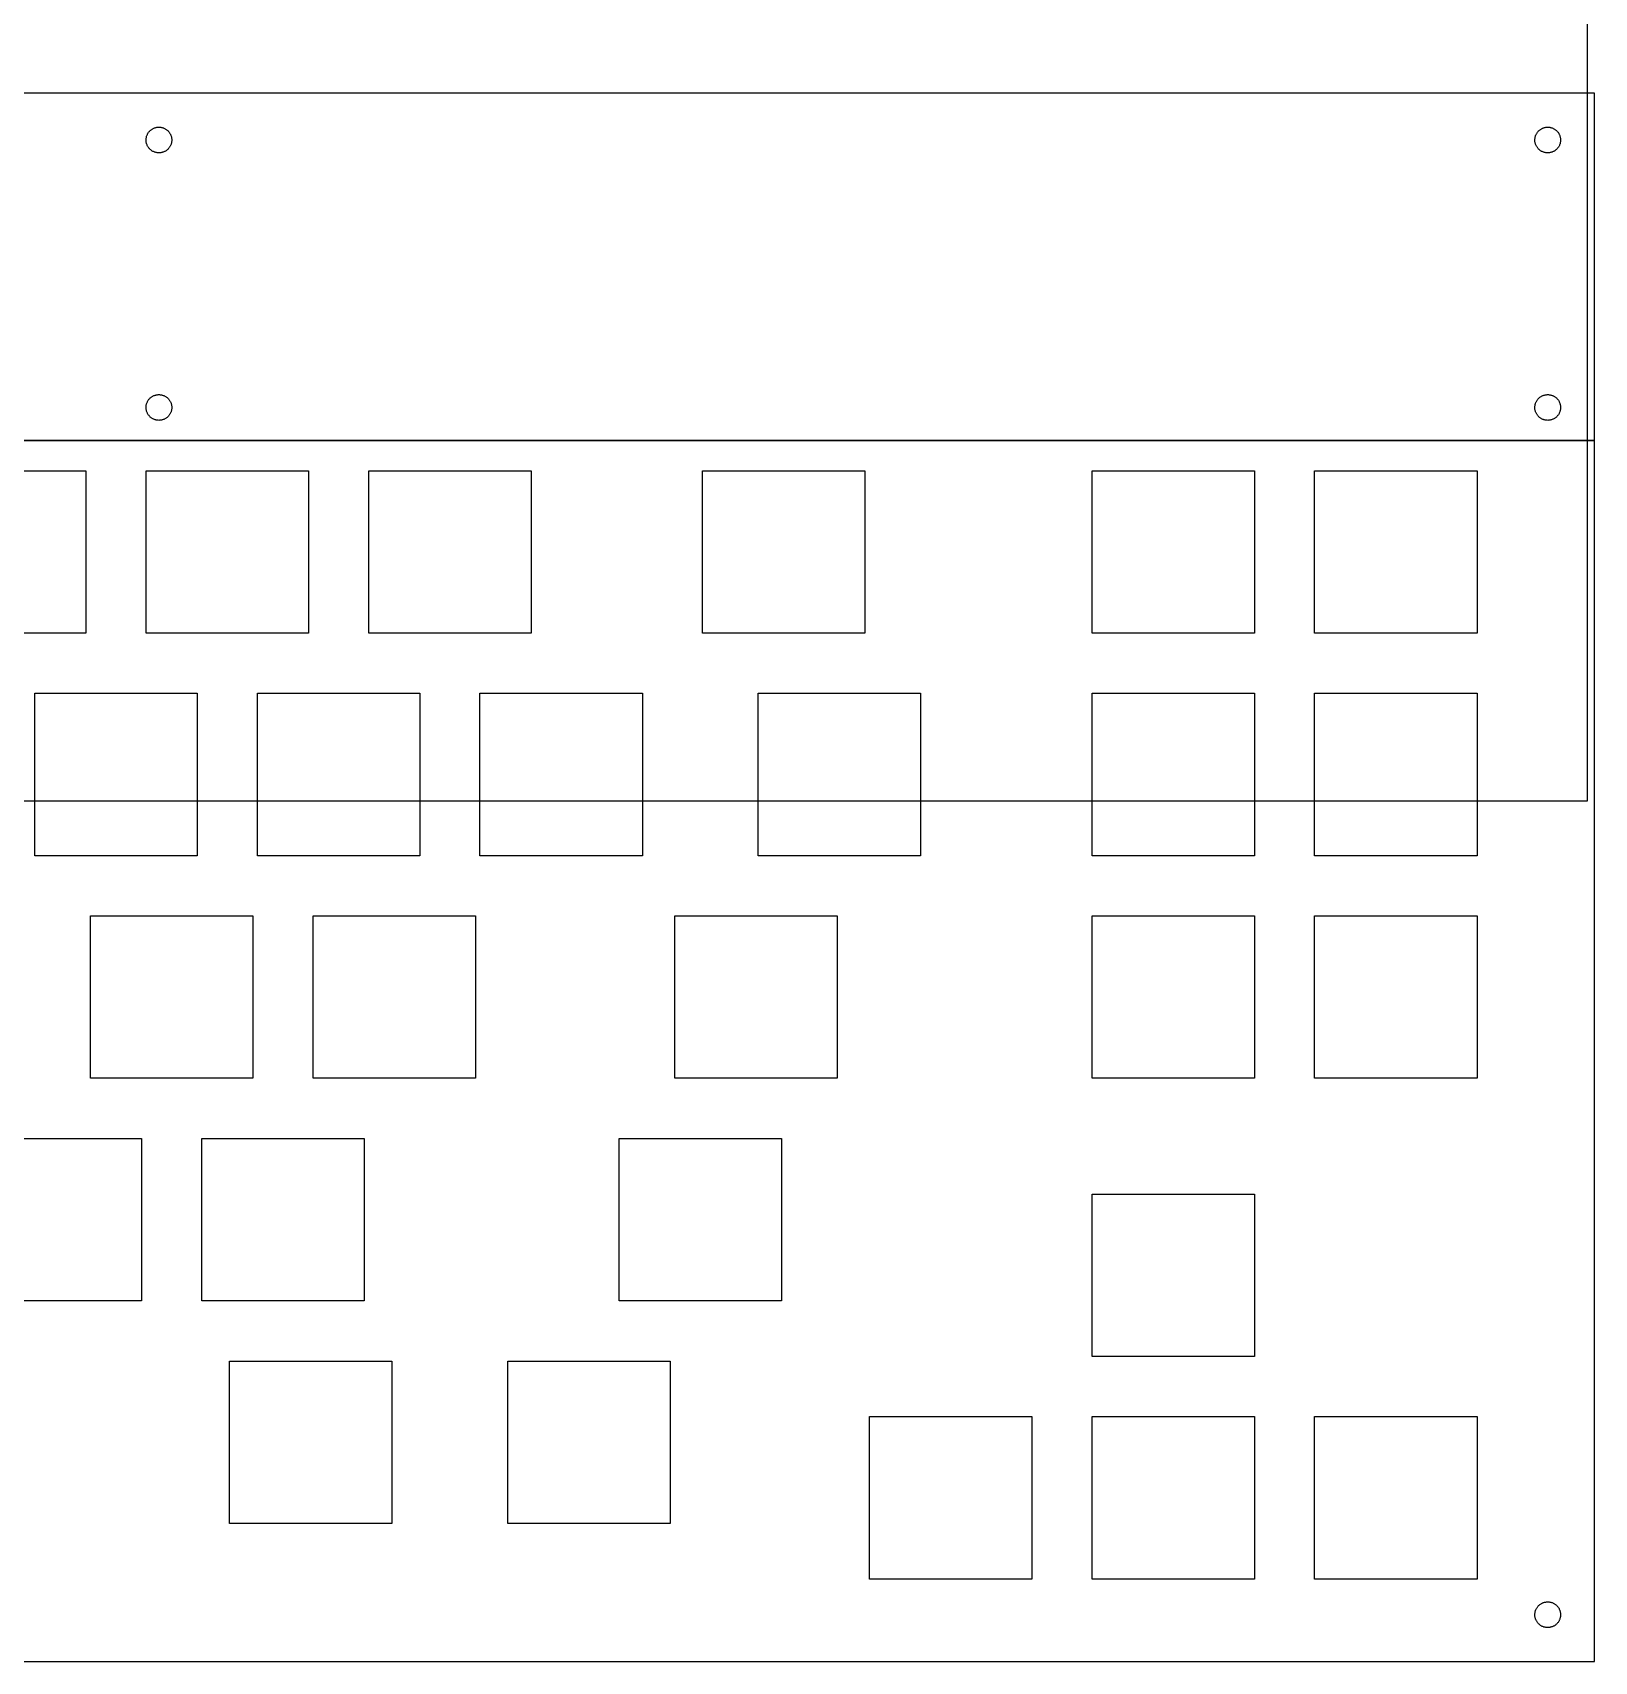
# Model space of a CAD drawing. Extents: x -29462 to 42578, y -23213 to 32194.
# Drawn here: x 27566 to 42420, y 1213 to 16704 of the extents above; entities that cross this region are included whole.
import ezdxf

# ---------------------------------------------------------------- set-up
doc = ezdxf.new("R2010")
doc.units = 0

msp = doc.modelspace()

# ---------------------------------------------------------------- linework, layer by layer
at = {"layer": 'Layer 1'}
for p, q in [((42353.9, 9397.14), (42353.9, 24310.6)), ((42419.5, 16126.8), (17163, 16126.8)), ((42419.5, 12822.9), (42419.5, 16126.8)), ((28731.178469, 15798.811965), (28736.957526, 15800.469507)), ((28736.957526, 15800.469507), (28742.849869, 15801.846732)), ((28742.849869, 15801.846732), (28748.847893, 15802.936018)), ((28748.847893, 15802.936018), (28754.943992, 15803.72974)), ((28754.943992, 15803.72974), (28761.130563, 15804.220275)), ((28761.130563, 15804.220275), (28767.4, 15804.4)), ((28767.4, 15804.4), (28767.8, 15804.4)), ((28767.4, 15804.4), (28767.4, 15804.4)), ((28767.8, 15804.4), (28774.088051, 15804.245059)), ((28774.088051, 15804.245059), (28780.293797, 15803.777266)), ((28780.293797, 15803.777266), (28786.40956, 15803.004289)), ((28786.40956, 15803.004289), (28792.427658, 15801.933795)), ((28792.427658, 15801.933795), (28798.340411, 15800.573454)), ((28798.340411, 15800.573454), (28804.140138, 15798.930932)), ((41938.578469, 15798.811965), (41944.357526, 15800.469507)), ((41944.357526, 15800.469507), (41950.249869, 15801.846732)), ((41950.249869, 15801.846732), (41956.247893, 15802.936018)), ((41956.247893, 15802.936018), (41962.343992, 15803.72974)), ((41962.343992, 15803.72974), (41968.530563, 15804.220275)), ((41968.530563, 15804.220275), (41974.8, 15804.4)), ((41974.8, 15804.4), (41975.3, 15804.4)), ((41974.8, 15804.4), (41974.8, 15804.4)), ((41975.3, 15804.4), (41981.584329, 15804.240091)), ((41981.584329, 15804.240091), (41987.78624, 15803.767739)), ((41987.78624, 15803.767739), (41993.89807, 15802.990603)), ((41993.89807, 15802.990603), (41999.912152, 15801.916343)), ((41999.912152, 15801.916343), (42005.820822, 15800.552617)), ((42005.820822, 15800.552617), (42011.616414, 15798.907085)), ((28645.6, 15682.3), (28645.764301, 15688.56986)), ((28645.74643, 15676.237462), (28645.6, 15682.3)), ((28646.190715, 15670.215905), (28645.74643, 15676.237462)), ((28645.764301, 15688.56986), (28646.239616, 15694.757619)), ((28646.928708, 15664.245359), (28646.190715, 15670.215905)), ((28646.239616, 15694.757619), (28647.018339, 15700.855652)), ((28647.956259, 15658.335852), (28646.928708, 15664.245359)), ((28647.018339, 15700.855652), (28648.092866, 15706.856338)), ((28649.269221, 15652.497413), (28647.956259, 15658.335852)), ((28648.092866, 15706.856338), (28649.455592, 15712.752051)), ((28650.863447, 15646.740071), (28649.269221, 15652.497413)), ((28649.455592, 15712.752051), (28651.098912, 15718.535168)), ((28652.734788, 15641.073855), (28650.863447, 15646.740071)), ((28651.098912, 15718.535168), (28653.015221, 15724.198066)), ((28653.015221, 15724.198066), (28655.196915, 15729.73312)), ((28655.196915, 15729.73312), (28657.636387, 15735.132708)), ((28657.636387, 15735.132708), (28660.326034, 15740.389205)), ((28660.326034, 15740.389205), (28663.25825, 15745.494988)), ((28663.25825, 15745.494988), (28666.42543, 15750.442434)), ((28666.42543, 15750.442434), (28669.81997, 15755.223918)), ((28669.81997, 15755.223918), (28673.434264, 15759.831817)), ((28673.434264, 15759.831817), (28677.260709, 15764.258507)), ((28677.260709, 15764.258507), (28681.291698, 15768.496365)), ((28681.291698, 15768.496365), (28685.519627, 15772.537767)), ((28685.519627, 15772.537767), (28689.93689, 15776.37509)), ((28689.93689, 15776.37509), (28694.535884, 15780.000709)), ((28694.535884, 15780.000709), (28699.309003, 15783.407001)), ((28699.309003, 15783.407001), (28704.248642, 15786.586343)), ((28704.248642, 15786.586343), (28709.347197, 15789.53111)), ((28709.347197, 15789.53111), (28714.597062, 15792.23368)), ((28714.597062, 15792.23368), (28719.990632, 15794.686428)), ((28719.990632, 15794.686428), (28725.520303, 15796.881731)), ((28725.520303, 15796.881731), (28731.178469, 15798.811965)), ((28804.140138, 15798.930932), (28809.819159, 15797.013898)), ((28809.819159, 15797.013898), (28815.369794, 15794.830019)), ((28815.369794, 15794.830019), (28820.784363, 15792.386963)), ((28820.784363, 15792.386963), (28826.055184, 15789.692398)), ((28826.055184, 15789.692398), (28831.174577, 15786.753993)), ((28831.174577, 15786.753993), (28836.134862, 15783.579414)), ((28836.134862, 15783.579414), (28840.928359, 15780.17633)), ((28840.928359, 15780.17633), (28845.547387, 15776.552408)), ((28845.547387, 15776.552408), (28849.984265, 15772.715317)), ((28849.984265, 15772.715317), (28854.231314, 15768.672724)), ((28854.231314, 15768.672724), (28858.280852, 15764.432298)), ((28858.280852, 15764.432298), (28862.125199, 15760.001705)), ((28862.125199, 15760.001705), (28865.756676, 15755.388615)), ((28865.756676, 15755.388615), (28869.167601, 15750.600694)), ((28869.167601, 15750.600694), (28872.350294, 15745.645612)), ((28872.350294, 15745.645612), (28875.297074, 15740.531034)), ((28875.297074, 15740.531034), (28878.000262, 15735.26463)), ((28878.000262, 15735.26463), (28880.452176, 15729.854068)), ((28880.452176, 15729.854068), (28882.645137, 15724.307014)), ((28882.645137, 15724.307014), (28884.571463, 15718.631138)), ((28884.831083, 15646.722021), (28882.957833, 15641.053198)), ((28884.571463, 15718.631138), (28886.223475, 15712.834107)), ((28886.426947, 15652.482108), (28884.831083, 15646.722021)), ((28886.223475, 15712.834107), (28887.593492, 15706.923588)), ((28887.741269, 15658.323418), (28886.426947, 15652.482108)), ((28887.593492, 15706.923588), (28888.673833, 15700.907251)), ((28888.769891, 15664.235905), (28887.741269, 15658.323418)), ((28888.673833, 15700.907251), (28889.456818, 15694.792761)), ((28889.508658, 15670.209528), (28888.769891, 15664.235905)), ((28889.456818, 15694.792761), (28889.934768, 15688.587789)), ((28889.953413, 15676.23424), (28889.508658, 15670.209528)), ((28889.934768, 15688.587789), (28890.1, 15682.3)), ((28890.1, 15682.3), (28889.953413, 15676.23424)), ((41853, 15682.3), (41853.164301, 15688.56986)), ((41853.146587, 15676.23424), (41853, 15682.3)), ((41853.591342, 15670.209528), (41853.146587, 15676.23424)), ((41853.164301, 15688.56986), (41853.639616, 15694.757619)), ((41854.330109, 15664.235905), (41853.591342, 15670.209528)), ((41853.639616, 15694.757619), (41854.418339, 15700.855652)), ((41855.358731, 15658.323418), (41854.330109, 15664.235905)), ((41854.418339, 15700.855652), (41855.492866, 15706.856338)), ((41856.673053, 15652.482108), (41855.358731, 15658.323418)), ((41855.492866, 15706.856338), (41856.855592, 15712.752051)), ((41858.268917, 15646.722021), (41856.673053, 15652.482108)), ((41856.855592, 15712.752051), (41858.498912, 15718.535168)), ((41860.142167, 15641.053198), (41858.268917, 15646.722021)), ((41858.498912, 15718.535168), (41860.415221, 15724.198066)), ((41860.415221, 15724.198066), (41862.596915, 15729.73312)), ((41862.596915, 15729.73312), (41865.036387, 15735.132708)), ((41865.036387, 15735.132708), (41867.726034, 15740.389205)), ((41867.726034, 15740.389205), (41870.65825, 15745.494988)), ((41870.65825, 15745.494988), (41873.82543, 15750.442434)), ((41873.82543, 15750.442434), (41877.21997, 15755.223918)), ((41877.21997, 15755.223918), (41880.834264, 15759.831817)), ((41880.834264, 15759.831817), (41884.660709, 15764.258507)), ((41884.660709, 15764.258507), (41888.691698, 15768.496365)), ((41888.691698, 15768.496365), (41892.919627, 15772.537767)), ((41892.919627, 15772.537767), (41897.33689, 15776.37509)), ((41897.33689, 15776.37509), (41901.935884, 15780.000709)), ((41901.935884, 15780.000709), (41906.709003, 15783.407001)), ((41906.709003, 15783.407001), (41911.648642, 15786.586343)), ((41911.648642, 15786.586343), (41916.747197, 15789.53111)), ((41916.747197, 15789.53111), (41921.997062, 15792.23368)), ((41921.997062, 15792.23368), (41927.390632, 15794.686428)), ((41927.390632, 15794.686428), (41932.920303, 15796.881731)), ((41932.920303, 15796.881731), (41938.578469, 15798.811965)), ((42011.616414, 15798.907085), (42017.291262, 15796.987405)), ((42017.291262, 15796.987405), (42022.837702, 15794.801236)), ((42022.837702, 15794.801236), (42028.248068, 15792.356238)), ((42028.248068, 15792.356238), (42033.514695, 15789.660069)), ((42033.514695, 15789.660069), (42038.629918, 15786.720388)), ((42038.629918, 15786.720388), (42043.586071, 15783.544855)), ((42043.586071, 15783.544855), (42048.375489, 15780.141128)), ((42048.375489, 15780.141128), (42052.990508, 15776.516867)), ((42052.990508, 15776.516867), (42057.42346, 15772.67973)), ((42057.42346, 15772.67973), (42061.666682, 15768.637376)), ((42061.666682, 15768.637376), (42065.712509, 15764.397465)), ((42065.712509, 15764.397465), (42069.553273, 15759.967655)), ((42069.553273, 15759.967655), (42073.181312, 15755.355605)), ((42073.181312, 15755.355605), (42076.588959, 15750.568975)), ((42076.588959, 15750.568975), (42079.768548, 15745.615423)), ((42079.768548, 15745.615423), (42082.712415, 15740.502609)), ((42082.712415, 15740.502609), (42085.412895, 15735.238191)), ((42085.412895, 15735.238191), (42087.862322, 15729.829828)), ((42087.862322, 15729.829828), (42090.05303, 15724.28518)), ((42090.05303, 15724.28518), (42091.977356, 15718.611905)), ((42092.236553, 15646.740071), (42090.365212, 15641.073855)), ((42091.977356, 15718.611905), (42093.627632, 15712.817662)), ((42093.830779, 15652.497413), (42092.236553, 15646.740071)), ((42093.627632, 15712.817662), (42094.996195, 15706.910111)), ((42095.143741, 15658.335852), (42093.830779, 15652.497413)), ((42094.996195, 15706.910111), (42096.075378, 15700.89691)), ((42096.171292, 15664.245359), (42095.143741, 15658.335852)), ((42096.075378, 15700.89691), (42096.857517, 15694.785719)), ((42096.909285, 15670.215905), (42096.171292, 15664.245359)), ((42096.857517, 15694.785719), (42097.334946, 15688.584196)), ((42097.35357, 15676.237462), (42096.909285, 15670.215905)), ((42097.334946, 15688.584196), (42097.5, 15682.3)), ((42097.5, 15682.3), (42097.35357, 15676.237462)), ((28654.879096, 15635.508794), (28652.734788, 15641.073855)), ((28657.292224, 15630.054916), (28654.879096, 15635.508794)), ((28659.970023, 15624.722252), (28657.292224, 15630.054916)), ((28662.908345, 15619.520828), (28659.970023, 15624.722252)), ((28666.103043, 15614.460676), (28662.908345, 15619.520828)), ((28669.549969, 15609.551822), (28666.103043, 15614.460676)), ((28673.244974, 15604.804297), (28669.549969, 15609.551822)), ((28677.18391, 15600.228129), (28673.244974, 15604.804297)), ((28681.36263, 15595.833347), (28677.18391, 15600.228129)), ((28685.753992, 15591.651034), (28681.36263, 15595.833347)), ((28690.326937, 15587.708355), (28685.753992, 15591.651034)), ((28695.071438, 15584.009468), (28690.326937, 15587.708355)), ((28699.97747, 15580.558529), (28695.071438, 15584.009468)), ((28705.035008, 15577.359693), (28699.97747, 15580.558529)), ((28710.234026, 15574.417117), (28705.035008, 15577.359693)), ((28715.564498, 15571.734956), (28710.234026, 15574.417117)), ((28721.0164, 15569.317368), (28715.564498, 15571.734956)), ((28726.579705, 15567.168509), (28721.0164, 15569.317368)), ((28732.244388, 15565.292533), (28726.579705, 15567.168509)), ((28738.000424, 15563.693599), (28732.244388, 15565.292533)), ((28743.837787, 15562.375861), (28738.000424, 15563.693599)), ((28749.746452, 15561.343476), (28743.837787, 15562.375861)), ((28755.716393, 15560.6006), (28749.746452, 15561.343476)), ((28761.737584, 15560.151389), (28755.716393, 15560.6006)), ((28767.8, 15560), (28761.737584, 15560.151389)), ((28773.86576, 15560.146587), (28767.8, 15560)), ((28779.890472, 15560.591342), (28773.86576, 15560.146587)), ((28785.864095, 15561.330109), (28779.890472, 15560.591342)), ((28791.776582, 15562.358731), (28785.864095, 15561.330109)), ((28797.617892, 15563.673053), (28791.776582, 15562.358731)), ((28803.377979, 15565.268917), (28797.617892, 15563.673053)), ((28809.046802, 15567.142167), (28803.377979, 15565.268917)), ((28814.614314, 15569.288647), (28809.046802, 15567.142167)), ((28820.070474, 15571.7042), (28814.614314, 15569.288647)), ((28825.405236, 15574.38467), (28820.070474, 15571.7042)), ((28830.608559, 15577.325899), (28825.405236, 15574.38467)), ((28835.670396, 15580.523732), (28830.608559, 15577.325899)), ((28840.580706, 15583.974012), (28835.670396, 15580.523732)), ((28845.329444, 15587.672583), (28840.580706, 15583.974012)), ((28849.906567, 15591.615288), (28845.329444, 15587.672583)), ((28854.30203, 15595.79797), (28849.906567, 15591.615288)), ((28858.484712, 15600.193433), (28854.30203, 15595.79797)), ((28862.427417, 15604.770556), (28858.484712, 15600.193433)), ((28866.125988, 15609.519294), (28862.427417, 15604.770556)), ((28869.576268, 15614.429604), (28866.125988, 15609.519294)), ((28872.774101, 15619.491441), (28869.576268, 15614.429604)), ((28875.71533, 15624.694764), (28872.774101, 15619.491441)), ((28878.3958, 15630.029526), (28875.71533, 15624.694764)), ((28880.811353, 15635.485686), (28878.3958, 15630.029526)), ((28882.957833, 15641.053198), (28880.811353, 15635.485686)), ((41862.288647, 15635.485686), (41860.142167, 15641.053198)), ((41864.7042, 15630.029526), (41862.288647, 15635.485686)), ((41867.38467, 15624.694764), (41864.7042, 15630.029526)), ((41870.325899, 15619.491441), (41867.38467, 15624.694764)), ((41873.523732, 15614.429604), (41870.325899, 15619.491441)), ((41876.974012, 15609.519294), (41873.523732, 15614.429604)), ((41880.672583, 15604.770556), (41876.974012, 15609.519294)), ((41884.615288, 15600.193433), (41880.672583, 15604.770556)), ((41888.79797, 15595.79797), (41884.615288, 15600.193433)), ((41893.193433, 15591.615288), (41888.79797, 15595.79797)), ((41897.770556, 15587.672583), (41893.193433, 15591.615288)), ((41902.519294, 15583.974012), (41897.770556, 15587.672583)), ((41907.429604, 15580.523732), (41902.519294, 15583.974012)), ((41912.491441, 15577.325899), (41907.429604, 15580.523732)), ((41917.694764, 15574.38467), (41912.491441, 15577.325899)), ((41923.029526, 15571.7042), (41917.694764, 15574.38467)), ((41928.485686, 15569.288647), (41923.029526, 15571.7042)), ((41934.053198, 15567.142167), (41928.485686, 15569.288647)), ((41939.722021, 15565.268917), (41934.053198, 15567.142167)), ((41945.482108, 15563.673053), (41939.722021, 15565.268917)), ((41951.323418, 15562.358731), (41945.482108, 15563.673053)), ((41957.235905, 15561.330109), (41951.323418, 15562.358731)), ((41963.209528, 15560.591342), (41957.235905, 15561.330109)), ((41969.23424, 15560.146587), (41963.209528, 15560.591342)), ((41975.3, 15560), (41969.23424, 15560.146587)), ((41981.362416, 15560.151389), (41975.3, 15560)), ((41987.383607, 15560.6006), (41981.362416, 15560.151389)), ((41993.353548, 15561.343476), (41987.383607, 15560.6006)), ((41999.262213, 15562.375861), (41993.353548, 15561.343476)), ((42005.099576, 15563.693599), (41999.262213, 15562.375861)), ((42010.855612, 15565.292533), (42005.099576, 15563.693599)), ((42016.520295, 15567.168509), (42010.855612, 15565.292533)), ((42022.0836, 15569.317368), (42016.520295, 15567.168509)), ((42027.535502, 15571.734956), (42022.0836, 15569.317368)), ((42032.865974, 15574.417117), (42027.535502, 15571.734956)), ((42038.064992, 15577.359693), (42032.865974, 15574.417117)), ((42043.12253, 15580.558529), (42038.064992, 15577.359693)), ((42048.028562, 15584.009468), (42043.12253, 15580.558529)), ((42052.773063, 15587.708355), (42048.028562, 15584.009468)), ((42057.346008, 15591.651034), (42052.773063, 15587.708355)), ((42061.73737, 15595.833347), (42057.346008, 15591.651034)), ((42065.91609, 15600.228129), (42061.73737, 15595.833347)), ((42069.855026, 15604.804297), (42065.91609, 15600.228129)), ((42073.550031, 15609.551822), (42069.855026, 15604.804297)), ((42076.996957, 15614.460676), (42073.550031, 15609.551822)), ((42080.191655, 15619.520828), (42076.996957, 15614.460676)), ((42083.129977, 15624.722252), (42080.191655, 15619.520828)), ((42085.807776, 15630.054916), (42083.129977, 15624.722252)), ((42088.220904, 15635.508794), (42085.807776, 15630.054916)), ((42090.365212, 15641.073855), (42088.220904, 15635.508794)), ((28648.075462, 13162.971833), (28649.434812, 13168.871626)), ((28649.434812, 13168.871626), (28651.075129, 13174.658875)), ((28651.075129, 13174.658875), (28652.988799, 13180.325942)), ((28652.988799, 13180.325942), (28655.168207, 13185.865187)), ((28655.168207, 13185.865187), (28657.605741, 13191.268973)), ((28657.605741, 13191.268973), (28660.293786, 13196.529659)), ((28660.293786, 13196.529659), (28663.224729, 13201.639609)), ((28663.224729, 13201.639609), (28666.390956, 13206.591182)), ((28666.390956, 13206.591182), (28669.784854, 13211.37674)), ((28669.784854, 13211.37674), (28673.398808, 13215.988645)), ((28673.398808, 13215.988645), (28677.225205, 13220.419258)), ((28677.225205, 13220.419258), (28681.256431, 13224.660939)), ((28681.256431, 13224.660939), (28685.484872, 13228.70605)), ((28685.484872, 13228.70605), (28689.902915, 13232.546953)), ((28689.902915, 13232.546953), (28694.502946, 13236.176009)), ((28694.502946, 13236.176009), (28699.277351, 13239.585578)), ((28699.277351, 13239.585578), (28704.218517, 13242.768023)), ((28704.218517, 13242.768023), (28709.318829, 13245.715704)), ((28709.318829, 13245.715704), (28714.570674, 13248.420983)), ((28714.570674, 13248.420983), (28719.966439, 13250.876221)), ((28719.966439, 13250.876221), (28725.498509, 13253.073779)), ((28725.498509, 13253.073779), (28731.159271, 13255.006019)), ((28731.159271, 13255.006019), (28736.941111, 13256.665302)), ((28736.941111, 13256.665302), (28742.836415, 13258.043988)), ((28742.836415, 13258.043988), (28748.83757, 13259.13444)), ((28748.83757, 13259.13444), (28754.936961, 13259.929018)), ((28754.936961, 13259.929018), (28761.126976, 13260.420085)), ((28761.126976, 13260.420085), (28767.4, 13260.6)), ((28767.4, 13260.6), (28767.8, 13260.6)), ((28767.4, 13260.6), (28767.4, 13260.6)), ((28767.8, 13260.6), (28773.862538, 13260.45357)), ((28773.862538, 13260.45357), (28779.884095, 13260.009285)), ((28779.884095, 13260.009285), (28785.854641, 13259.271292)), ((28785.854641, 13259.271292), (28791.764148, 13258.243741)), ((28791.764148, 13258.243741), (28797.602587, 13256.930779)), ((28797.602587, 13256.930779), (28803.359929, 13255.336553)), ((28803.359929, 13255.336553), (28809.026145, 13253.465212)), ((28809.026145, 13253.465212), (28814.591206, 13251.320904)), ((28814.591206, 13251.320904), (28820.045084, 13248.907776)), ((28820.045084, 13248.907776), (28825.377748, 13246.229977)), ((28825.377748, 13246.229977), (28830.579172, 13243.291655)), ((28830.579172, 13243.291655), (28835.639324, 13240.096957)), ((28835.639324, 13240.096957), (28840.548178, 13236.650031)), ((28840.548178, 13236.650031), (28845.295703, 13232.955026)), ((28845.295703, 13232.955026), (28849.871871, 13229.01609)), ((28849.871871, 13229.01609), (28854.266653, 13224.83737)), ((28854.266653, 13224.83737), (28858.448966, 13220.446008)), ((28858.448966, 13220.446008), (28862.391645, 13215.873063)), ((28862.391645, 13215.873063), (28866.090532, 13211.128562)), ((28866.090532, 13211.128562), (28869.541471, 13206.22253)), ((28869.541471, 13206.22253), (28872.740307, 13201.164992)), ((28872.740307, 13201.164992), (28875.682883, 13195.965974)), ((28875.682883, 13195.965974), (28878.365044, 13190.635502)), ((28878.365044, 13190.635502), (28880.782632, 13185.1836)), ((28880.782632, 13185.1836), (28882.931491, 13179.620295)), ((28882.931491, 13179.620295), (28884.807467, 13173.955612)), ((28884.807467, 13173.955612), (28886.406401, 13168.199576)), ((28886.406401, 13168.199576), (28887.724139, 13162.362213)), ((41855.475462, 13162.971833), (41856.834812, 13168.871626)), ((41856.834812, 13168.871626), (41858.475129, 13174.658875)), ((41858.475129, 13174.658875), (41860.388799, 13180.325942)), ((41860.388799, 13180.325942), (41862.568207, 13185.865187)), ((41862.568207, 13185.865187), (41865.005741, 13191.268973)), ((41865.005741, 13191.268973), (41867.693786, 13196.529659)), ((41867.693786, 13196.529659), (41870.624729, 13201.639609)), ((41870.624729, 13201.639609), (41873.790956, 13206.591182)), ((41873.790956, 13206.591182), (41877.184854, 13211.37674)), ((41877.184854, 13211.37674), (41880.798808, 13215.988645)), ((41880.798808, 13215.988645), (41884.625205, 13220.419258)), ((41884.625205, 13220.419258), (41888.656431, 13224.660939)), ((41888.656431, 13224.660939), (41892.884872, 13228.70605)), ((41892.884872, 13228.70605), (41897.302915, 13232.546953)), ((41897.302915, 13232.546953), (41901.902946, 13236.176009)), ((41901.902946, 13236.176009), (41906.677351, 13239.585578)), ((41906.677351, 13239.585578), (41911.618517, 13242.768023)), ((41911.618517, 13242.768023), (41916.718829, 13245.715704)), ((41916.718829, 13245.715704), (41921.970674, 13248.420983)), ((41921.970674, 13248.420983), (41927.366439, 13250.876221)), ((41927.366439, 13250.876221), (41932.898509, 13253.073779)), ((41932.898509, 13253.073779), (41938.559271, 13255.006019)), ((41938.559271, 13255.006019), (41944.341111, 13256.665302)), ((41944.341111, 13256.665302), (41950.236415, 13258.043988)), ((41950.236415, 13258.043988), (41956.23757, 13259.13444)), ((41956.23757, 13259.13444), (41962.336961, 13259.929018)), ((41962.336961, 13259.929018), (41968.526976, 13260.420085)), ((41968.526976, 13260.420085), (41974.8, 13260.6)), ((41974.8, 13260.6), (41975.3, 13260.6)), ((41974.8, 13260.6), (41974.8, 13260.6)), ((41975.3, 13260.6), (41981.587919, 13260.439911)), ((41981.587919, 13260.439911), (41987.793277, 13259.967038)), ((41987.793277, 13259.967038), (41993.908402, 13259.189055)), ((41993.908402, 13259.189055), (41999.925619, 13258.113637)), ((41999.925619, 13258.113637), (42005.837254, 13256.748456)), ((42005.837254, 13256.748456), (42011.635633, 13255.101188)), ((42011.635633, 13255.101188), (42017.313081, 13253.179507)), ((42017.313081, 13253.179507), (42022.861924, 13250.991087)), ((42022.861924, 13250.991087), (42028.274489, 13248.543601)), ((42028.274489, 13248.543601), (42033.5431, 13245.844724)), ((42033.5431, 13245.844724), (42038.660085, 13242.902131)), ((42038.660085, 13242.902131), (42043.617768, 13239.723495)), ((42043.617768, 13239.723495), (42048.408476, 13236.31649)), ((42048.408476, 13236.31649), (42053.024535, 13232.688791)), ((42053.024535, 13232.688791), (42057.45827, 13228.848072)), ((42057.45827, 13228.848072), (42061.702007, 13224.802007)), ((42061.702007, 13224.802007), (42065.748072, 13220.55827)), ((42065.748072, 13220.55827), (42069.588791, 13216.124535)), ((42069.588791, 13216.124535), (42073.21649, 13211.508476)), ((42073.21649, 13211.508476), (42076.623495, 13206.717768)), ((42076.623495, 13206.717768), (42079.802131, 13201.760085)), ((42079.802131, 13201.760085), (42082.744724, 13196.6431)), ((42082.744724, 13196.6431), (42085.443601, 13191.374489)), ((42085.443601, 13191.374489), (42087.891087, 13185.961924)), ((42087.891087, 13185.961924), (42090.079507, 13180.413081)), ((42090.079507, 13180.413081), (42092.001188, 13174.735633)), ((42092.001188, 13174.735633), (42093.648456, 13168.937254)), ((42093.648456, 13168.937254), (42095.013637, 13163.025619)), ((28645.6, 13138.4), (28645.759347, 13144.67358)), ((28645.760089, 13132.112081), (28645.6, 13138.4)), ((28645.759347, 13144.67358), (28646.230116, 13150.865172)), ((28646.232962, 13125.906723), (28645.760089, 13132.112081)), ((28646.230116, 13150.865172), (28647.004692, 13156.967136)), ((28647.010945, 13119.791598), (28646.232962, 13125.906723)), ((28647.004692, 13156.967136), (28648.075462, 13162.971833)), ((28648.086363, 13113.774381), (28647.010945, 13119.791598)), ((28649.451544, 13107.862746), (28648.086363, 13113.774381)), ((28651.098812, 13102.064367), (28649.451544, 13107.862746)), ((28653.020493, 13096.386919), (28651.098812, 13102.064367)), ((28655.208913, 13090.838076), (28653.020493, 13096.386919)), ((28657.656399, 13085.425511), (28655.208913, 13090.838076)), ((28660.355276, 13080.1569), (28657.656399, 13085.425511)), ((28663.297869, 13075.039915), (28660.355276, 13080.1569)), ((28666.476505, 13070.082232), (28663.297869, 13075.039915)), ((28669.88351, 13065.291524), (28666.476505, 13070.082232)), ((28673.511209, 13060.675465), (28669.88351, 13065.291524)), ((28677.351928, 13056.24173), (28673.511209, 13060.675465)), ((28681.397993, 13051.997993), (28677.351928, 13056.24173)), ((28685.64173, 13047.951928), (28681.397993, 13051.997993)), ((28690.075465, 13044.111209), (28685.64173, 13047.951928)), ((28694.691524, 13040.48351), (28690.075465, 13044.111209)), ((28699.482232, 13037.076505), (28694.691524, 13040.48351)), ((28704.439915, 13033.897869), (28699.482232, 13037.076505)), ((28709.5569, 13030.955276), (28704.439915, 13033.897869)), ((28714.825511, 13028.256399), (28709.5569, 13030.955276)), ((28720.238076, 13025.808913), (28714.825511, 13028.256399)), ((28725.786919, 13023.620493), (28720.238076, 13025.808913)), ((28731.464367, 13021.698812), (28725.786919, 13023.620493)), ((28737.262746, 13020.051544), (28731.464367, 13021.698812)), ((28743.174381, 13018.686363), (28737.262746, 13020.051544)), ((28749.191598, 13017.610945), (28743.174381, 13018.686363)), ((28755.306723, 13016.832962), (28749.191598, 13017.610945)), ((28761.512081, 13016.360089), (28755.306723, 13016.832962)), ((28767.8, 13016.2), (28761.512081, 13016.360089)), ((28773.862538, 13016.34643), (28767.8, 13016.2)), ((28779.884095, 13016.790715), (28773.862538, 13016.34643)), ((28785.854641, 13017.528708), (28779.884095, 13016.790715)), ((28791.764148, 13018.556259), (28785.854641, 13017.528708)), ((28797.602587, 13019.869221), (28791.764148, 13018.556259)), ((28803.359929, 13021.463447), (28797.602587, 13019.869221)), ((28809.026145, 13023.334788), (28803.359929, 13021.463447)), ((28814.591206, 13025.479096), (28809.026145, 13023.334788)), ((28820.045084, 13027.892224), (28814.591206, 13025.479096)), ((28825.377748, 13030.570023), (28820.045084, 13027.892224)), ((28830.579172, 13033.508345), (28825.377748, 13030.570023)), ((28835.639324, 13036.703043), (28830.579172, 13033.508345)), ((28840.548178, 13040.149969), (28835.639324, 13036.703043)), ((28845.295703, 13043.844974), (28840.548178, 13040.149969)), ((28849.871871, 13047.78391), (28845.295703, 13043.844974)), ((28854.266653, 13051.96263), (28849.871871, 13047.78391)), ((28858.448966, 13056.353992), (28854.266653, 13051.96263)), ((28862.391645, 13060.926937), (28858.448966, 13056.353992)), ((28866.090532, 13065.671438), (28862.391645, 13060.926937)), ((28869.541471, 13070.57747), (28866.090532, 13065.671438)), ((28872.740307, 13075.635008), (28869.541471, 13070.57747)), ((28875.682883, 13080.834026), (28872.740307, 13075.635008)), ((28878.365044, 13086.164498), (28875.682883, 13080.834026)), ((28880.782632, 13091.6164), (28878.365044, 13086.164498)), ((28882.931491, 13097.179705), (28880.782632, 13091.6164)), ((28884.807467, 13102.844388), (28882.931491, 13097.179705)), ((28886.406401, 13108.600424), (28884.807467, 13102.844388)), ((28887.724139, 13114.437787), (28886.406401, 13108.600424)), ((28887.724139, 13162.362213), (28888.756524, 13156.453548)), ((28888.756524, 13120.346452), (28887.724139, 13114.437787)), ((28888.756524, 13156.453548), (28889.4994, 13150.483607)), ((28889.4994, 13126.316393), (28888.756524, 13120.346452)), ((28889.4994, 13150.483607), (28889.948611, 13144.462416)), ((28889.948611, 13132.337584), (28889.4994, 13126.316393)), ((28889.948611, 13144.462416), (28890.1, 13138.4)), ((28890.1, 13138.4), (28889.948611, 13132.337584)), ((41853, 13138.4), (41853.159347, 13144.67358)), ((41853.151389, 13132.337584), (41853, 13138.4)), ((41853.6006, 13126.316393), (41853.151389, 13132.337584)), ((41853.159347, 13144.67358), (41853.630116, 13150.865172)), ((41854.343476, 13120.346452), (41853.6006, 13126.316393)), ((41853.630116, 13150.865172), (41854.404692, 13156.967136)), ((41855.375861, 13114.437787), (41854.343476, 13120.346452)), ((41854.404692, 13156.967136), (41855.475462, 13162.971833)), ((41856.693599, 13108.600424), (41855.375861, 13114.437787)), ((41858.292533, 13102.844388), (41856.693599, 13108.600424)), ((41860.168509, 13097.179705), (41858.292533, 13102.844388)), ((41862.317368, 13091.6164), (41860.168509, 13097.179705)), ((41864.734956, 13086.164498), (41862.317368, 13091.6164)), ((41867.417117, 13080.834026), (41864.734956, 13086.164498)), ((41870.359693, 13075.635008), (41867.417117, 13080.834026)), ((41873.558529, 13070.57747), (41870.359693, 13075.635008)), ((41877.009468, 13065.671438), (41873.558529, 13070.57747)), ((41880.708355, 13060.926937), (41877.009468, 13065.671438)), ((41884.651034, 13056.353992), (41880.708355, 13060.926937)), ((41888.833347, 13051.96263), (41884.651034, 13056.353992)), ((41893.228129, 13047.78391), (41888.833347, 13051.96263)), ((41897.804297, 13043.844974), (41893.228129, 13047.78391)), ((41902.551822, 13040.149969), (41897.804297, 13043.844974)), ((41907.460676, 13036.703043), (41902.551822, 13040.149969)), ((41912.520828, 13033.508345), (41907.460676, 13036.703043)), ((41917.722252, 13030.570023), (41912.520828, 13033.508345)), ((41923.054916, 13027.892224), (41917.722252, 13030.570023)), ((41928.508794, 13025.479096), (41923.054916, 13027.892224)), ((41934.073855, 13023.334788), (41928.508794, 13025.479096)), ((41939.740071, 13021.463447), (41934.073855, 13023.334788)), ((41945.497413, 13019.869221), (41939.740071, 13021.463447)), ((41951.335852, 13018.556259), (41945.497413, 13019.869221)), ((41957.245359, 13017.528708), (41951.335852, 13018.556259)), ((41963.215905, 13016.790715), (41957.245359, 13017.528708)), ((41969.237462, 13016.34643), (41963.215905, 13016.790715)), ((41975.3, 13016.2), (41969.237462, 13016.34643)), ((41981.587919, 13016.360089), (41975.3, 13016.2)), ((41987.793277, 13016.832962), (41981.587919, 13016.360089)), ((41993.908402, 13017.610945), (41987.793277, 13016.832962)), ((41999.925619, 13018.686363), (41993.908402, 13017.610945)), ((42005.837254, 13020.051544), (41999.925619, 13018.686363)), ((42011.635633, 13021.698812), (42005.837254, 13020.051544)), ((42017.313081, 13023.620493), (42011.635633, 13021.698812)), ((42022.861924, 13025.808913), (42017.313081, 13023.620493)), ((42028.274489, 13028.256399), (42022.861924, 13025.808913)), ((42033.5431, 13030.955276), (42028.274489, 13028.256399)), ((42038.660085, 13033.897869), (42033.5431, 13030.955276)), ((42043.617768, 13037.076505), (42038.660085, 13033.897869)), ((42048.408476, 13040.48351), (42043.617768, 13037.076505)), ((42053.024535, 13044.111209), (42048.408476, 13040.48351)), ((42057.45827, 13047.951928), (42053.024535, 13044.111209)), ((42061.702007, 13051.997993), (42057.45827, 13047.951928)), ((42065.748072, 13056.24173), (42061.702007, 13051.997993)), ((42069.588791, 13060.675465), (42065.748072, 13056.24173)), ((42073.21649, 13065.291524), (42069.588791, 13060.675465)), ((42076.623495, 13070.082232), (42073.21649, 13065.291524)), ((42079.802131, 13075.039915), (42076.623495, 13070.082232)), ((42082.744724, 13080.1569), (42079.802131, 13075.039915)), ((42085.443601, 13085.425511), (42082.744724, 13080.1569)), ((42087.891087, 13090.838076), (42085.443601, 13085.425511)), ((42090.079507, 13096.386919), (42087.891087, 13090.838076)), ((42092.001188, 13102.064367), (42090.079507, 13096.386919)), ((42093.648456, 13107.862746), (42092.001188, 13102.064367)), ((42095.013637, 13113.774381), (42093.648456, 13107.862746)), ((42095.013637, 13163.025619), (42096.089055, 13157.008402)), ((42096.089055, 13119.791598), (42095.013637, 13113.774381)), ((42096.089055, 13157.008402), (42096.867038, 13150.893277)), ((42096.867038, 13125.906723), (42096.089055, 13119.791598)), ((42096.867038, 13150.893277), (42097.339911, 13144.687919)), ((42097.339911, 13132.112081), (42096.867038, 13125.906723)), ((42097.339911, 13144.687919), (42097.5, 13138.4)), ((42097.5, 13138.4), (42097.339911, 13132.112081)), ((17163, 12822.9), (42419.5, 12822.9)), ((42419.5, 12822.9), (17957.8, 12822.9)), ((42419.5, 1213.33), (42419.5, 12822.9)), ((26529.4, 12536.9), (28073.9, 12536.9)), ((28073.9, 12536.9), (28073.9, 10992.4)), ((28646.1, 12536.9), (30190.5, 12536.9)), ((28646.1, 10992.4), (28646.1, 12536.9)), ((28646.1, 12536.9), (28646.1, 12536.9)), ((30190.5, 12536.9), (30190.5, 10992.4)), ((30762.8, 12536.9), (32307.2, 12536.9)), ((30762.8, 10992.4), (30762.8, 12536.9)), ((30762.8, 12536.9), (30762.8, 12536.9)), ((32307.2, 12536.9), (32307.2, 10992.4)), ((33937.8, 12536.9), (35482.2, 12536.9)), ((33937.8, 10992.4), (33937.8, 12536.9)), ((33937.8, 12536.9), (33937.8, 12536.9)), ((35482.2, 12536.9), (35482.2, 10992.4)), ((37641.9, 12536.9), (39186.3, 12536.9)), ((37641.9, 10992.4), (37641.9, 12536.9)), ((37641.9, 12536.9), (37641.9, 12536.9)), ((39186.3, 12536.9), (39186.3, 10992.4)), ((39758.6, 12536.9), (41303, 12536.9)), ((39758.6, 10992.4), (39758.6, 12536.9)), ((39758.6, 12536.9), (39758.6, 12536.9)), ((41303, 12536.9), (41303, 10992.4)), ((28073.9, 10992.4), (26529.4, 10992.4)), ((30190.5, 10992.4), (28646.1, 10992.4)), ((32307.2, 10992.4), (30762.8, 10992.4)), ((35482.2, 10992.4), (33937.8, 10992.4)), ((39186.3, 10992.4), (37641.9, 10992.4)), ((41303, 10992.4), (39758.6, 10992.4)), ((27587.8, 10420.2), (29132.2, 10420.2)), ((27587.8, 8875.73), (27587.8, 10420.2)), ((27587.8, 10420.2), (27587.8, 10420.2)), ((29132.2, 10420.2), (29132.2, 8875.73)), ((29704.4, 10420.2), (31248.9, 10420.2)), ((29704.4, 8875.73), (29704.4, 10420.2)), ((29704.4, 10420.2), (29704.4, 10420.2)), ((31248.9, 10420.2), (31248.9, 8875.73)), ((31821.1, 10420.2), (33365.5, 10420.2)), ((31821.1, 8875.73), (31821.1, 10420.2)), ((31821.1, 10420.2), (31821.1, 10420.2)), ((33365.5, 10420.2), (33365.5, 8875.73)), ((34466.9, 10420.2), (36011.4, 10420.2)), ((34466.9, 8875.73), (34466.9, 10420.2)), ((34466.9, 10420.2), (34466.9, 10420.2)), ((36011.4, 10420.2), (36011.4, 8875.73)), ((37641.9, 10420.2), (39186.3, 10420.2)), ((37641.9, 8875.73), (37641.9, 10420.2)), ((37641.9, 10420.2), (37641.9, 10420.2)), ((39186.3, 10420.2), (39186.3, 8875.73)), ((39758.6, 10420.2), (41303, 10420.2)), ((39758.6, 8875.73), (39758.6, 10420.2)), ((39758.6, 10420.2), (39758.6, 10420.2)), ((41303, 10420.2), (41303, 8875.73)), ((4180.27, 9397.14), (42353.9, 9397.14)), ((29132.2, 8875.73), (27587.8, 8875.73)), ((31248.9, 8875.73), (29704.4, 8875.73)), ((33365.5, 8875.73), (31821.1, 8875.73)), ((36011.4, 8875.73), (34466.9, 8875.73)), ((39186.3, 8875.73), (37641.9, 8875.73)), ((41303, 8875.73), (39758.6, 8875.73)), ((28116.9, 8303.56), (29661.4, 8303.56)), ((28116.9, 6759.07), (28116.9, 8303.56)), ((28116.9, 8303.56), (28116.9, 8303.56)), ((29661.4, 8303.56), (29661.4, 6759.07)), ((30233.6, 8303.56), (31778, 8303.56)), ((30233.6, 6759.07), (30233.6, 8303.56)), ((30233.6, 8303.56), (30233.6, 8303.56)), ((31778, 8303.56), (31778, 6759.07)), ((33673.2, 8303.56), (35217.6, 8303.56)), ((33673.2, 6759.07), (33673.2, 8303.56)), ((33673.2, 8303.56), (33673.2, 8303.56)), ((35217.6, 8303.56), (35217.6, 6759.07)), ((37641.9, 8303.56), (39186.3, 8303.56)), ((37641.9, 6759.07), (37641.9, 8303.56)), ((37641.9, 8303.56), (37641.9, 8303.56)), ((39186.3, 8303.56), (39186.3, 6759.07)), ((39758.6, 8303.56), (41303, 8303.56)), ((39758.6, 6759.07), (39758.6, 8303.56)), ((39758.6, 8303.56), (39758.6, 8303.56)), ((41303, 8303.56), (41303, 6759.07)), ((29661.4, 6759.07), (28116.9, 6759.07)), ((31778, 6759.07), (30233.6, 6759.07)), ((35217.6, 6759.07), (33673.2, 6759.07)), ((39186.3, 6759.07), (37641.9, 6759.07)), ((41303, 6759.07), (39758.6, 6759.07)), ((27058.6, 6186.89), (28603, 6186.89)), ((28603, 6186.89), (28603, 4642.4)), ((29175.3, 6186.89), (30719.7, 6186.89)), ((29175.3, 4642.4), (29175.3, 6186.89)), ((29175.3, 6186.89), (29175.3, 6186.89)), ((30719.7, 6186.89), (30719.7, 4642.4)), ((33144, 6186.89), (34688.4, 6186.89)), ((33144, 4642.4), (33144, 6186.89)), ((33144, 6186.89), (33144, 6186.89)), ((34688.4, 6186.89), (34688.4, 4642.4)), ((37641.9, 5657.73), (39186.3, 5657.73)), ((37641.9, 4113.24), (37641.9, 5657.73)), ((37641.9, 5657.73), (37641.9, 5657.73)), ((39186.3, 5657.73), (39186.3, 4113.24)), ((28603, 4642.4), (27058.6, 4642.4)), ((30719.7, 4642.4), (29175.3, 4642.4)), ((34688.4, 4642.4), (33144, 4642.4)), ((29439.8, 4070.23), (30984.3, 4070.23)), ((29439.8, 2525.74), (29439.8, 4070.23)), ((29439.8, 4070.23), (29439.8, 4070.23)), ((30984.3, 4070.23), (30984.3, 2525.74)), ((32085.7, 4070.23), (33630.1, 4070.23)), ((32085.7, 2525.74), (32085.7, 4070.23)), ((32085.7, 4070.23), (32085.7, 4070.23)), ((33630.1, 4070.23), (33630.1, 2525.74)), ((39186.3, 4113.24), (37641.9, 4113.24)), ((35525.2, 3541.06), (37069.7, 3541.06)), ((35525.2, 1996.57), (35525.2, 3541.06)), ((35525.2, 3541.06), (35525.2, 3541.06)), ((37069.7, 3541.06), (37069.7, 1996.57)), ((37641.9, 3541.06), (39186.3, 3541.06)), ((37641.9, 1996.57), (37641.9, 3541.06)), ((37641.9, 3541.06), (37641.9, 3541.06)), ((39186.3, 3541.06), (39186.3, 1996.57)), ((39758.6, 3541.06), (41303, 3541.06)), ((39758.6, 1996.57), (39758.6, 3541.06)), ((39758.6, 3541.06), (39758.6, 3541.06)), ((41303, 3541.06), (41303, 1996.57)), ((30984.3, 2525.74), (29439.8, 2525.74)), ((33630.1, 2525.74), (32085.7, 2525.74)), ((37069.7, 1996.57), (35525.2, 1996.57)), ((39186.3, 1996.57), (37641.9, 1996.57)), ((41303, 1996.57), (39758.6, 1996.57)), ((41860.378221, 1699.457093), (41862.556715, 1704.998015)), ((41862.556715, 1704.998015), (41864.993473, 1710.40348)), ((41864.993473, 1710.40348), (41867.680877, 1715.665843)), ((41867.680877, 1715.665843), (41870.611311, 1720.777459)), ((41870.611311, 1720.777459), (41873.777156, 1725.730684)), ((41873.777156, 1725.730684), (41877.170797, 1730.517872)), ((41877.170797, 1730.517872), (41880.784614, 1735.13138)), ((41880.784614, 1735.13138), (41884.610992, 1739.563561)), ((41884.610992, 1739.563561), (41888.642313, 1743.806772)), ((41888.642313, 1743.806772), (41892.87096, 1747.853368)), ((41892.87096, 1747.853368), (41897.289315, 1751.695703)), ((41897.289315, 1751.695703), (41901.889761, 1755.326134)), ((41901.889761, 1755.326134), (41906.664681, 1758.737014)), ((41906.664681, 1758.737014), (41911.606458, 1761.9207)), ((41911.606458, 1761.9207), (41916.707474, 1764.869547)), ((41916.707474, 1764.869547), (41921.960112, 1767.57591)), ((41921.960112, 1767.57591), (41927.356755, 1770.032143)), ((41927.356755, 1770.032143), (41932.889785, 1772.230604)), ((41932.889785, 1772.230604), (41938.551586, 1774.163645)), ((41938.551586, 1774.163645), (41944.33454, 1775.823624)), ((41944.33454, 1775.823624), (41950.231029, 1777.202894)), ((41950.231029, 1777.202894), (41956.233437, 1778.293812)), ((41956.233437, 1778.293812), (41962.334147, 1779.088732)), ((41962.334147, 1779.088732), (41968.52554, 1779.580009)), ((41968.52554, 1779.580009), (41974.8, 1779.76)), ((41974.8, 1779.76), (41975.3, 1779.76)), ((41974.8, 1779.76), (41974.8, 1779.76)), ((41975.3, 1779.76), (41981.589356, 1779.599841)), ((41981.589356, 1779.599841), (41987.796094, 1779.12676)), ((41987.796094, 1779.12676), (41993.912538, 1778.348439)), ((41993.912538, 1778.348439), (41999.93101, 1777.272558)), ((41999.93101, 1777.272558), (42005.843832, 1775.906796)), ((42005.843832, 1775.906796), (42011.643326, 1774.258834)), ((42011.643326, 1774.258834), (42017.321814, 1772.336353)), ((42017.321814, 1772.336353), (42022.87162, 1770.147032)), ((42022.87162, 1770.147032), (42028.285064, 1767.698551)), ((42028.285064, 1767.698551), (42033.554471, 1764.998592)), ((42033.554471, 1764.998592), (42038.672161, 1762.054833)), ((42038.672161, 1762.054833), (42043.630457, 1758.874956)), ((42043.630457, 1758.874956), (42048.421681, 1755.46664)), ((42048.421681, 1755.46664), (42053.038156, 1751.837566)), ((42053.038156, 1751.837566), (42057.472204, 1747.995414)), ((42057.472204, 1747.995414), (42061.716148, 1743.947863)), ((42061.716148, 1743.947863), (42065.762309, 1739.702596)), ((42065.762309, 1739.702596), (42069.603009, 1735.26729)), ((42069.603009, 1735.26729), (42073.230573, 1730.649628)), ((42073.230573, 1730.649628), (42076.63732, 1725.857288)), ((42076.63732, 1725.857288), (42079.815575, 1720.897952)), ((42079.815575, 1720.897952), (42082.757658, 1715.779299)), ((42082.757658, 1715.779299), (42085.455893, 1710.509009)), ((42085.455893, 1710.509009), (42087.902602, 1705.094763)), ((42087.902602, 1705.094763), (42090.090106, 1699.544242)), ((41853, 1657.52), (41853.157364, 1663.795068)), ((41853.151869, 1651.457918), (41853, 1657.52)), ((41853.601525, 1645.437079), (41853.151869, 1651.457918)), ((41853.157364, 1663.795068), (41853.626313, 1669.988193)), ((41854.344812, 1639.467507), (41853.601525, 1645.437079)), ((41853.626313, 1669.988193), (41854.399229, 1676.091729)), ((41855.377573, 1633.559224), (41854.344812, 1639.467507)), ((41854.399229, 1676.091729), (41855.468495, 1682.098032)), ((41856.695652, 1627.722256), (41855.377573, 1633.559224)), ((41855.468495, 1682.098032), (41856.826494, 1687.999457)), ((41858.294893, 1621.966625), (41856.695652, 1627.722256)), ((41856.826494, 1687.999457), (41858.465608, 1693.788359)), ((41860.171141, 1616.302356), (41858.294893, 1621.966625)), ((41858.465608, 1693.788359), (41860.378221, 1699.457093)), ((41862.320239, 1610.739471), (41860.171141, 1616.302356)), ((41864.73803, 1605.287995), (41862.320239, 1610.739471)), ((41867.420359, 1599.957952), (41864.73803, 1605.287995)), ((41870.36307, 1594.759364), (41867.420359, 1599.957952)), ((41873.562006, 1589.702256), (41870.36307, 1594.759364)), ((41877.013012, 1584.796652), (41873.562006, 1589.702256)), ((41880.711931, 1580.052574), (41877.013012, 1584.796652)), ((41884.654606, 1575.480047), (41880.711931, 1580.052574)), ((41888.836883, 1571.089095), (41884.654606, 1575.480047)), ((41893.231597, 1566.910771), (41888.836883, 1571.089095)), ((41897.807669, 1562.972212), (41893.231597, 1566.910771)), ((41902.555073, 1559.277563), (41897.807669, 1562.972212)), ((41907.463781, 1555.830973), (41902.555073, 1559.277563)), ((41912.523765, 1552.636589), (41907.463781, 1555.830973)), ((41917.724999, 1549.698557), (41912.523765, 1552.636589)), ((41923.057454, 1547.021025), (41917.724999, 1549.698557)), ((42033.540258, 1550.083742), (42028.271845, 1547.385136)), ((42038.657067, 1553.026044), (42033.540258, 1550.083742)), ((42043.614597, 1556.20437), (42038.657067, 1553.026044)), ((42048.405176, 1559.611047), (42043.614597, 1556.20437)), ((42053.021131, 1563.238402), (42048.405176, 1559.611047)), ((42057.454787, 1567.078763), (42053.021131, 1563.238402)), ((42061.698473, 1571.124457), (42057.454787, 1567.078763)), ((42065.744514, 1575.367811), (42061.698473, 1571.124457)), ((42069.585238, 1579.801154), (42065.744514, 1575.367811)), ((42073.212971, 1584.416811), (42069.585238, 1579.801154)), ((42076.62004, 1589.207111), (42073.212971, 1584.416811)), ((42079.798771, 1594.164382), (42076.62004, 1589.207111)), ((42082.741492, 1599.280949), (42079.798771, 1594.164382)), ((42085.440529, 1604.549141), (42082.741492, 1599.280949)), ((42087.888209, 1609.961286), (42085.440529, 1604.549141)), ((42090.076858, 1615.50971), (42087.888209, 1609.961286)), ((42091.998804, 1621.18674), (42090.076858, 1615.50971)), ((42090.090106, 1699.544242), (42092.010729, 1693.865124)), ((42093.646373, 1626.984705), (42091.998804, 1621.18674)), ((42092.010729, 1693.865124), (42093.656793, 1688.065091)), ((42095.011892, 1632.895931), (42093.646373, 1626.984705)), ((42093.656793, 1688.065091), (42095.020619, 1682.151823)), ((42096.087687, 1638.912747), (42095.011892, 1632.895931)), ((42095.020619, 1682.151823), (42096.094531, 1676.132999)), ((42096.866086, 1645.027478), (42096.087687, 1638.912747)), ((42096.094531, 1676.132999), (42096.87085, 1670.016301)), ((42097.339414, 1651.232454), (42096.866086, 1645.027478)), ((42096.87085, 1670.016301), (42097.341899, 1663.809408)), ((42097.5, 1657.52), (42097.339414, 1651.232454)), ((42097.341899, 1663.809408), (42097.5, 1657.52)), ((41928.511103, 1544.60814), (41923.057454, 1547.021025)), ((41934.07592, 1542.464049), (41928.511103, 1544.60814)), ((41939.741875, 1540.592899), (41934.07592, 1542.464049)), ((41945.498943, 1538.998837), (41939.741875, 1540.592899)), ((41951.337095, 1537.686011), (41945.498943, 1538.998837)), ((41957.246304, 1536.658567), (41951.337095, 1537.686011)), ((41963.216543, 1535.920652), (41957.246304, 1536.658567)), ((41969.237784, 1535.476414), (41963.216543, 1535.920652)), ((41975.3, 1535.33), (41969.237784, 1535.476414)), ((41981.587559, 1535.490071), (41975.3, 1535.33)), ((41987.792573, 1535.962892), (41981.587559, 1535.490071)), ((41993.907369, 1536.74079), (41987.792573, 1535.962892)), ((41999.924272, 1537.816093), (41993.907369, 1536.74079)), ((42005.83561, 1539.181128), (41999.924272, 1537.816093)), ((42011.63371, 1540.828223), (42005.83561, 1539.181128)), ((42017.310898, 1542.749704), (42011.63371, 1540.828223)), ((42022.859501, 1544.937899), (42017.310898, 1542.749704)), ((42028.271845, 1547.385136), (42022.859501, 1544.937899)), ((4245.9, 1213.33), (42419.5, 1213.33))]:
    msp.add_line(p, q, dxfattribs=at)

doc.saveas('drawing.dxf')
